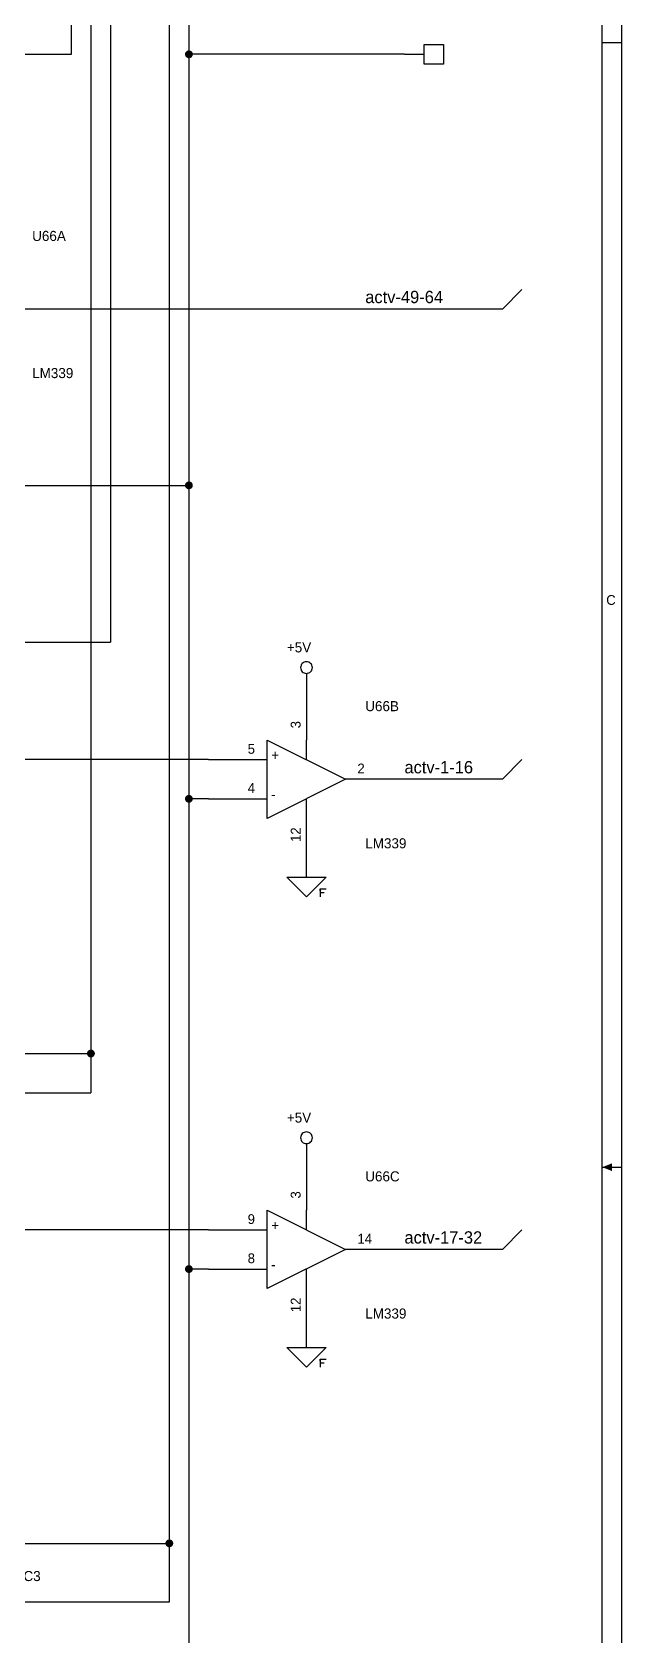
# Model space of a CAD drawing. Extents: x -3 to 838, y 3 to 596.
# Drawn here: x 762 to 838.5, y 236.4 to 444.3 of the extents above; entities that cross this region are included whole.
import ezdxf

# ---------------------------------------------------------------- set-up
doc = ezdxf.new("R2010")
doc.units = 0

msp = doc.modelspace()

# ---------------------------------------------------------------- linework, layer by layer
at = {"layer": 'PARTS'}
for p, q in [((810.26, 441.452), (812.8, 441.452)), ((767.08, 408.432), (759.46, 408.432)), ((797.56, 360.172), (797.56, 352.552)), ((784.86, 350.012), (792.48, 350.012)), ((810.26, 347.472), (802.64, 347.472)), ((784.86, 344.932), (792.48, 344.932)), ((797.56, 334.772), (797.56, 342.392)), ((797.56, 299.212), (797.56, 291.592)), ((784.86, 289.052), (792.48, 289.052)), ((810.26, 286.512), (802.64, 286.512)), ((784.86, 283.972), (792.48, 283.972)), ((797.56, 273.812), (797.56, 281.432))]:
    msp.add_line(p, q, dxfattribs=at)
msp.add_lwpolyline([(815.34, 440.182), (812.8, 440.182), (812.8, 442.722), (815.34, 442.722)], close=True, dxfattribs=at)
for points in [[(798.322, 361.95, 0.0985), (798.264, 362.2416, 0.0985), (798.0988, 362.4888, 0.0985), (797.8516, 362.654, 0.0985), (797.56, 362.712, 0.0985), (797.2684, 362.654, 0.0985), (797.0212, 362.4888, 0.0985), (796.856, 362.2416, 0.0985), (796.798, 361.95, 0.0985), (796.856, 361.6584, 0.0985), (797.0212, 361.4112, 0.0985), (797.2684, 361.246, 0.0985), (797.56, 361.188, 0.0985), (797.8516, 361.246, 0.0985), (798.0988, 361.4112, 0.0985), (798.264, 361.6584, 0.0985)], [(798.322, 300.99, 0.0985), (798.264, 301.2816, 0.0985), (798.0988, 301.5288, 0.0985), (797.8516, 301.694, 0.0985), (797.56, 301.752, 0.0985), (797.2684, 301.694, 0.0985), (797.0212, 301.5288, 0.0985), (796.856, 301.2816, 0.0985), (796.798, 300.99, 0.0985), (796.856, 300.6984, 0.0985), (797.0212, 300.4512, 0.0985), (797.2684, 300.286, 0.0985), (797.56, 300.228, 0.0985), (797.8516, 300.286, 0.0985), (798.0988, 300.4512, 0.0985), (798.264, 300.6984, 0.0985)]]:
    msp.add_lwpolyline(points, format="xyb", close=True, dxfattribs=at)
for points in [[(797.56, 361.188), (797.56, 360.172)], [(792.48, 352.552), (802.64, 347.472)], [(792.48, 342.392), (792.48, 352.552)], [(797.56, 350.012), (797.56, 352.552)], [(802.64, 347.472), (792.48, 342.392)], [(797.56, 342.392), (797.56, 344.932)], [(795.02, 334.772), (800.1, 334.772)], [(797.56, 332.232), (795.02, 334.772)], [(800.1, 334.772), (797.56, 332.232)], [(799.338, 333.248), (800.1, 333.248)], [(799.338, 332.994), (799.338, 333.248)], [(799.338, 333.248), (799.338, 332.232)], [(799.846, 332.74), (799.338, 332.74)], [(797.56, 300.228), (797.56, 299.212)], [(792.48, 291.592), (802.64, 286.512)], [(792.48, 281.432), (792.48, 291.592)], [(797.56, 289.052), (797.56, 291.592)], [(802.64, 286.512), (792.48, 281.432)], [(797.56, 281.432), (797.56, 283.972)], [(795.02, 273.812), (800.1, 273.812)], [(797.56, 271.272), (795.02, 273.812)], [(800.1, 273.812), (797.56, 271.272)], [(799.338, 272.288), (800.1, 272.288)], [(799.338, 272.034), (799.338, 272.288)], [(799.338, 272.288), (799.338, 271.272)], [(799.846, 271.78), (799.338, 271.78)]]:
    msp.add_lwpolyline(points, dxfattribs=at)
at = {"layer": 'TITLE'}
for points in [[(-2.54, 2.54), (838.454, 2.54), (838.454, 596.392), (-2.54, 596.392)], [(0, 5.08), (835.914, 5.08), (835.914, 593.852), (0, 593.852)]]:
    msp.add_lwpolyline(points, close=True, dxfattribs=at)
for points in [[(835.914, 442.976), (838.454, 442.976)], [(835.914, 297.18), (838.454, 297.18)]]:
    msp.add_lwpolyline(points, dxfattribs=at)
msp.add_solid([(835.914, 297.18), (837.184, 297.688), (837.184, 296.672), (837.184, 297.18)], dxfattribs=at)
msp.add_solid([(835.914, 297.18), (837.184, 297.688), (837.184, 296.672), (837.184, 297.18)], dxfattribs=at)
msp.add_solid([(835.914, 297.18), (837.184, 297.688), (837.184, 296.672), (837.184, 297.18)], dxfattribs=at)
at = {"layer": 'WIRE'}
for points in [[(772.16, 517.652), (772.16, 365.252)], [(769.62, 515.112), (769.62, 311.912)], [(779.78, 512.572), (779.78, 248.412)], [(767.08, 441.452), (767.08, 510.032)], [(782.32, 482.092), (782.32, 441.452)], [(665.48, 441.452), (767.08, 441.452)], [(782.32, 441.452), (782.32, 385.572)], [(810.26, 441.452), (782.32, 441.452)], [(825.5, 410.972), (822.96, 408.432)], [(822.96, 408.432), (767.08, 408.432)], [(741.68, 385.572), (782.32, 385.572)], [(782.32, 385.572), (782.32, 344.932)], [(731.52, 365.252), (772.16, 365.252)], [(784.86, 350.012), (754.38, 350.012)], [(825.5, 350.012), (822.96, 347.472)], [(822.96, 347.472), (810.26, 347.472)], [(784.86, 344.932), (782.32, 344.932)], [(782.32, 344.932), (782.32, 283.972)], [(749.3, 311.912), (769.62, 311.912)], [(769.62, 311.912), (769.62, 306.832)], [(675.64, 306.832), (769.62, 306.832)], [(784.86, 289.052), (749.3, 289.052)], [(825.5, 289.052), (822.96, 286.512)], [(822.96, 286.512), (810.26, 286.512)], [(784.86, 283.972), (782.32, 283.972)], [(782.32, 283.972), (782.32, 215.392)], [(756.92, 248.412), (779.78, 248.412)], [(779.78, 248.412), (779.78, 240.792)], [(779.78, 240.792), (675.64, 240.792)]]:
    msp.add_lwpolyline(points, dxfattribs=at)
at = {"layer": 'WIRE', "const_width": 0.02}
for points in [[(825.5, 494.792), (825.5, 410.972)], [(825.5, 410.972), (825.5, 350.012)], [(825.5, 350.012), (825.5, 289.052)], [(825.5, 289.052), (825.5, 220.472)]]:
    msp.add_lwpolyline(points, dxfattribs=at)
at = {"layer": 'WIRE', "const_width": 0.508}
for points in [[(782.066, 441.452, 1), (782.574, 441.452, 1)], [(782.066, 385.572, 1), (782.574, 385.572, 1)], [(782.066, 344.932, 1), (782.574, 344.932, 1)], [(769.366, 311.912, 1), (769.874, 311.912, 1)], [(782.066, 283.972, 1), (782.574, 283.972, 1)], [(779.526, 248.412, 1), (780.034, 248.412, 1)]]:
    msp.add_lwpolyline(points, format="xyb", close=True, dxfattribs=at)

# ---------------------------------------------------------------- texts
at = {"layer": 'PARTS'}
for s, p in [('3', (796.798, 354.076)), ('12', (796.798, 339.344)), ('3', (796.798, 293.116)), ('12', (796.798, 278.384))]:
    msp.add_text(s, height=1.27, rotation=90, dxfattribs=at).set_placement(p)
for s, p in [('5', (789.94, 350.774)), ('2', (804.164, 348.234)), ('4', (789.94, 345.694)), ('9', (789.94, 289.814)), ('14', (804.164, 287.274)), ('8', (789.94, 284.734))]:
    msp.add_text(s, height=1.27, dxfattribs=at).set_placement(p)
at = {"layer": 'PARTTEXT'}
for s, p in [('U66A', (762, 417.2563)), ('LM339', (762, 399.4763)), ('+5V', (795.02, 363.9163)), ('U66B', (805.18, 356.2963)), ('+', (792.988, 349.9463)), ('-', (792.988, 344.8663)), ('LM339', (805.18, 338.5163)), ('+5V', (795.02, 302.9563)), ('U66C', (805.18, 295.3363)), ('+', (792.988, 288.9863)), ('-', (792.988, 283.9063)), ('LM339', (805.18, 277.5563)), ('T POINT ADC3', (751.078, 243.5203))]:
    msp.add_text(s, height=1.3057, dxfattribs=at).set_placement(p)
at = {"layer": 'TITLE'}
msp.add_text('C', height=1.27, dxfattribs=at).set_placement((836.422, 370.078))
at = {"layer": 'WIRETEXT'}
for s, p in [('actv-49-64', (805.18, 409.194)), ('actv-1-16', (810.26, 348.234)), ('actv-17-32', (810.26, 287.274))]:
    msp.add_text(s, height=1.5955, dxfattribs=at).set_placement(p)

doc.saveas('drawing.dxf')
